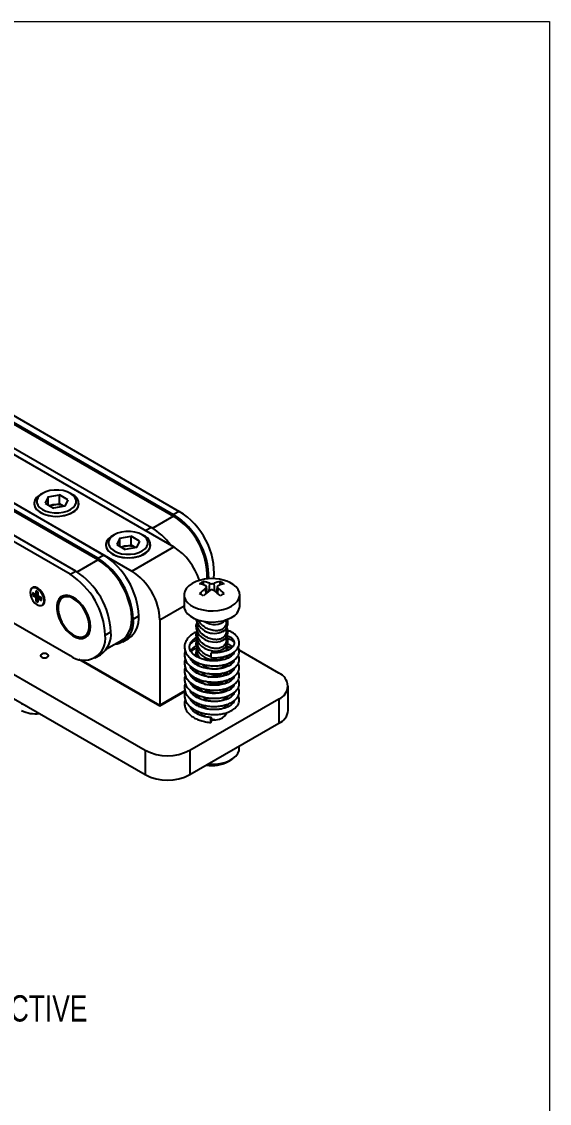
# Model space of a CAD drawing. Header units: millimetres. Extents: x 5 to 292, y 4 to 204.
# Drawn here: x 238.9 to 291.9, y 95.6 to 204.5 of the extents above; entities that cross this region are included whole.
import ezdxf

# ---------------------------------------------------------------- set-up
doc = ezdxf.new("R2010")
doc.units = ezdxf.units.MM
doc.layers.add('LAYER_1', color=179, linetype='Continuous')
doc.styles.add('SLDTEXTSTYLE0', font='TXT', dxfattribs={"width": 0.75})

msp = doc.modelspace()

# ---------------------------------------------------------------- linework, layer by layer
at = {"color": 7, "linetype": 'Continuous', "lineweight": 18}
for p, q in [((4.92, 204.48), (291.92, 204.48)), ((291.92, 204.48), (291.92, 4.48))]:
    msp.add_line(p, q, dxfattribs=at)
at = {"color": 7, "linetype": 'Continuous', "lineweight": 25}
for p, q in [((198.735, 183.629), (254.172, 151.626)), ((204.363, 183.613), (254.144, 154.875)), ((204.363, 183.449), (254.144, 154.712)), ((204.929, 183.939), (254.709, 155.202)), ((201.563, 181.996), (251.343, 153.259)), ((202.129, 182.323), (251.909, 153.585)), ((194.492, 181.18), (249.929, 149.177)), ((246.535, 150.483), (196.755, 179.22)), ((246.535, 150.32), (196.755, 179.057)), ((247.101, 150.809), (197.32, 179.547)), ((243.735, 148.866), (193.955, 177.604)), ((244.301, 149.193), (194.52, 177.93)), ((183.935, 170.046), (251.294, 131.161)), ((183.935, 167.596), (251.294, 128.711)), ((240.949, 157.014), (240.772, 156.912)), ((241.528, 156.68), (242.669, 156.856)), ((243.504, 156.374), (242.669, 156.856)), ((242.669, 155.958), (242.669, 156.856)), ((243.954, 156.912), (243.778, 157.014)), ((241.528, 156.68), (241.223, 156.021)), ((241.223, 156.021), (242.058, 155.539)), ((241.528, 155.845), (241.528, 156.68)), ((241.615, 155.795), (242.099, 155.87)), ((243.198, 155.716), (242.058, 155.539)), ((242.099, 155.87), (242.669, 155.958)), ((243.086, 155.717), (242.669, 155.958)), ((243.111, 155.702), (243.086, 155.717)), ((243.111, 155.702), (243.086, 155.717)), ((243.504, 156.374), (243.198, 155.716)), ((254.709, 155.202), (254.144, 154.875)), ((251.909, 153.585), (251.343, 153.259)), ((248.161, 152.85), (247.984, 152.748)), ((248.741, 152.516), (248.435, 151.858)), ((248.741, 152.516), (249.881, 152.692)), ((248.741, 151.681), (248.741, 152.516)), ((250.716, 152.21), (249.881, 152.692)), ((249.881, 151.794), (249.881, 152.692)), ((251.167, 152.748), (250.99, 152.85)), ((248.435, 151.858), (249.27, 151.376)), ((248.827, 151.631), (249.311, 151.706)), ((250.411, 151.552), (249.27, 151.376)), ((249.311, 151.706), (249.881, 151.794)), ((250.299, 151.553), (249.881, 151.794)), ((249.929, 149.177), (254.172, 151.626)), ((250.323, 151.539), (250.299, 151.553)), ((250.324, 151.539), (250.299, 151.553)), ((250.716, 152.21), (250.411, 151.552)), ((226.623, 150.579), (243.735, 140.701)), ((246.535, 150.483), (247.101, 150.809)), ((243.735, 148.866), (244.301, 149.193)), ((257.142, 147.806), (257.142, 148.134)), ((258.839, 147.806), (258.839, 148.134)), ((239.982, 147.527), (239.912, 147.487)), ((240.305, 146.804), (239.97, 146.998)), ((239.97, 146.998), (239.97, 146.753)), ((240.305, 147.192), (240.305, 146.804)), ((240.518, 147.07), (240.305, 147.192)), ((240.498, 147.081), (240.498, 146.797)), ((240.518, 146.682), (240.518, 147.07)), ((257.518, 147.036), (257.445, 147.622)), ((258.535, 147.623), (258.463, 147.036)), ((240.163, 146.865), (239.97, 146.753)), ((239.97, 146.753), (240.305, 146.559)), ((240.163, 146.887), (240.163, 146.865)), ((240.163, 146.865), (240.498, 146.671)), ((240.498, 146.797), (240.305, 146.804)), ((240.498, 146.671), (240.305, 146.559)), ((240.305, 146.559), (240.305, 146.171)), ((240.498, 146.283), (240.305, 146.171)), ((240.305, 146.171), (240.518, 146.049)), ((240.498, 146.671), (240.498, 146.283)), ((240.498, 146.283), (240.518, 146.272)), ((240.854, 146.488), (240.518, 146.682)), ((240.608, 146.608), (240.518, 146.437)), ((240.518, 146.049), (240.518, 146.437)), ((240.518, 146.437), (240.854, 146.243)), ((240.608, 146.608), (240.854, 146.466)), ((240.854, 146.243), (240.854, 146.488)), ((255.19, 146.809), (255.19, 145.678)), ((260.79, 145.678), (260.79, 146.809)), ((240.912, 145.755), (240.982, 145.795)), ((250.071, 144.359), (250.636, 144.686)), ((252.758, 144.278), (252.758, 135.704)), ((256.54, 143.91), (256.54, 143.733)), ((256.546, 143.642), (256.553, 143.733)), ((259.44, 144.082), (259.44, 144.296)), ((247.27, 142.743), (247.836, 143.069)), ((256.54, 143.012), (256.54, 142.835)), ((256.546, 142.744), (256.553, 142.835)), ((259.44, 143.184), (259.44, 143.443)), ((247.401, 141.357), (248.935, 142.243)), ((249.035, 142.07), (249.601, 142.396)), ((256.54, 142.114), (256.54, 141.937)), ((256.546, 141.846), (256.553, 141.936)), ((259.44, 142.286), (259.44, 142.544)), ((259.44, 141.388), (259.44, 141.646)), ((246.235, 140.453), (246.8, 140.78)), ((256.246, 140.733), (256.38, 140.834)), ((256.54, 141.216), (256.54, 141.039)), ((256.546, 140.947), (256.553, 141.038)), ((259.095, 140.435), (259.306, 140.592)), ((259.421, 140.489), (259.432, 140.375)), ((259.44, 140.489), (259.44, 140.651)), ((264.729, 138.916), (260.725, 141.228)), ((244.62, 140.32), (252.758, 135.622)), ((244.859, 140.264), (252.758, 135.704)), ((255.867, 140.31), (255.91, 140.378)), ((255.867, 139.494), (255.91, 139.562)), ((255.954, 140.341), (255.884, 140.286)), ((255.954, 139.524), (255.884, 139.47)), ((256.246, 139.916), (256.414, 140.044)), ((259.44, 139.591), (259.44, 139.834)), ((255.867, 138.677), (255.91, 138.745)), ((255.954, 138.708), (255.884, 138.653)), ((256.246, 139.1), (256.414, 139.227)), ((256.246, 138.283), (256.414, 138.411)), ((256.625, 138.882), (256.546, 139.151)), ((256.546, 138.253), (256.553, 138.344)), ((256.597, 138.079), (256.546, 138.253)), ((257.864, 138.522), (257.76, 138.512)), ((259.069, 138.624), (259.095, 138.639)), ((259.44, 138.744), (259.44, 138.952)), ((259.584, 138.779), (259.503, 139.038)), ((252.758, 135.704), (255.291, 137.166)), ((255.867, 137.861), (255.91, 137.929)), ((255.954, 137.891), (255.884, 137.837)), ((256.246, 137.467), (256.414, 137.594)), ((256.54, 137.54), (256.54, 137.446)), ((256.546, 137.355), (256.553, 137.445)), ((259.44, 137.928), (259.44, 138.053)), ((259.567, 137.957), (259.498, 138.15)), ((259.544, 137.136), (259.498, 137.252)), ((265.657, 135.173), (265.657, 137.622)), ((252.758, 135.622), (255.309, 137.095)), ((255.777, 131.161), (264.729, 136.328)), ((255.867, 137.044), (255.91, 137.112)), ((255.867, 136.228), (255.91, 136.296)), ((255.954, 137.075), (255.884, 137.02)), ((256.246, 136.65), (256.414, 136.777)), ((256.445, 136.76), (256.386, 136.541)), ((256.54, 136.724), (256.54, 136.548)), ((264.729, 136.328), (264.729, 133.879)), ((252.758, 135.704), (252.758, 135.622)), ((256.54, 135.826), (256.54, 135.65)), ((256.54, 134.864), (256.533, 134.847)), ((259.414, 134.928), (259.324, 134.692)), ((255.777, 128.711), (264.729, 133.879)), ((251.294, 131.161), (251.294, 128.711)), ((255.777, 131.161), (255.777, 128.711)), ((260.74, 131.336), (260.74, 131.576)), ((259.617, 130.029), (259.935, 130.213))]:
    msp.add_line(p, q, dxfattribs=at)
at = {"color": 8, "linetype": 'Continuous', "lineweight": 25}
for p, q in [((254.144, 154.712), (252.048, 153.502)), ((244.438, 149.109), (246.535, 150.32)), ((257.402, 146.941), (257.358, 147.471)), ((257.709, 147.184), (257.774, 147.961)), ((258.271, 147.184), (258.207, 147.961)), ((258.578, 146.941), (258.622, 147.471)), ((252.758, 144.278), (255.19, 145.682))]:
    msp.add_line(p, q, dxfattribs=at)
at = {"color": 7, "linetype": 'Continuous', "lineweight": 25, "flags": 128}
for points in [[(240.772, 156.912), (240.615, 156.811), (240.358, 156.583), (240.19, 156.33), (240.116, 156.062), (240.141, 155.79), (240.263, 155.528), (240.476, 155.286), (240.772, 155.075), (241.138, 154.904), (241.557, 154.781), (242.011, 154.711), (242.481, 154.696), (242.946, 154.739), (243.385, 154.836), (243.779, 154.984), (244.112, 155.176), (244.368, 155.404), (244.537, 155.657), (244.61, 155.926), (244.585, 156.197), (244.464, 156.459), (244.25, 156.701), (243.954, 156.912), (243.954, 156.912)], [(240.772, 156.912), (240.476, 156.701), (240.263, 156.459), (240.141, 156.197), (240.116, 155.926), (240.19, 155.657), (240.358, 155.404), (240.615, 155.176), (240.947, 154.984), (241.342, 154.836), (241.781, 154.739), (242.245, 154.696), (242.715, 154.711), (243.17, 154.781), (243.589, 154.904), (243.954, 155.075)], [(243.777, 157.014), (243.427, 157.175), (243.024, 157.288), (242.587, 157.345), (242.139, 157.345), (241.703, 157.288), (241.299, 157.175), (240.949, 157.014), (240.67, 156.812), (240.475, 156.579), (240.376, 156.327), (240.376, 156.068), (240.475, 155.816), (240.67, 155.583), (240.949, 155.381), (241.299, 155.22), (241.703, 155.108), (242.139, 155.05), (242.587, 155.05), (243.024, 155.108), (243.427, 155.22), (243.777, 155.381), (244.057, 155.583), (244.251, 155.816), (244.351, 156.068), (244.351, 156.327), (244.251, 156.579), (244.057, 156.812), (243.777, 157.014)], [(247.984, 152.748), (247.827, 152.647), (247.571, 152.42), (247.402, 152.166), (247.329, 151.898), (247.353, 151.627), (247.475, 151.364), (247.689, 151.122), (247.985, 150.911), (248.35, 150.741), (248.769, 150.617), (249.224, 150.547), (249.693, 150.533), (250.158, 150.575), (250.597, 150.673), (250.992, 150.82), (251.324, 151.012), (251.58, 151.24), (251.749, 151.494), (251.823, 151.762), (251.798, 152.033), (251.676, 152.295), (251.463, 152.537), (251.167, 152.748), (251.167, 152.748)], [(247.984, 152.748), (247.689, 152.537), (247.475, 152.295), (247.353, 152.033), (247.329, 151.762), (247.402, 151.494), (247.571, 151.24), (247.827, 151.012), (248.16, 150.82), (248.554, 150.673), (248.993, 150.575), (249.458, 150.533), (249.928, 150.547), (250.382, 150.617), (250.801, 150.741), (251.167, 150.911)], [(250.99, 152.85), (250.64, 153.012), (250.236, 153.124), (249.8, 153.181), (249.352, 153.181), (248.915, 153.124), (248.512, 153.012), (248.161, 152.85), (247.882, 152.648), (247.688, 152.415), (247.588, 152.163), (247.588, 151.905), (247.688, 151.653), (247.882, 151.42), (248.161, 151.218), (248.512, 151.056), (248.915, 150.944), (249.352, 150.887), (249.8, 150.887), (250.236, 150.944), (250.64, 151.056), (250.99, 151.218), (251.269, 151.42), (251.463, 151.653), (251.563, 151.905), (251.563, 152.163), (251.463, 152.415), (251.269, 152.648), (250.99, 152.85)], [(248.935, 142.243), (249.1, 142.353), (249.39, 142.633), (249.622, 142.99), (249.792, 143.416), (249.895, 143.903), (249.929, 144.441), (249.895, 145.018), (249.792, 145.624), (249.622, 146.246), (249.39, 146.871), (249.1, 147.486), (248.758, 148.079), (248.37, 148.638), (247.945, 149.151), (247.491, 149.609), (247.018, 150.001), (246.535, 150.32)], [(256.5, 148.177), (256.408, 148.143), (256.01, 147.952), (255.68, 147.722), (255.429, 147.462), (255.265, 147.179), (255.193, 146.884), (255.217, 146.586), (255.335, 146.295), (255.544, 146.022), (255.836, 145.776), (256.201, 145.565), (256.628, 145.397), (257.1, 145.276), (257.603, 145.208), (258.12, 145.194), (258.631, 145.236), (259.121, 145.33), (259.573, 145.475), (259.97, 145.666), (259.97, 145.666)], [(259.97, 145.666), (260.3, 145.895), (260.552, 146.156), (260.716, 146.439), (260.787, 146.734), (260.763, 147.032), (260.645, 147.323), (260.436, 147.596), (260.144, 147.842), (259.779, 148.053), (259.481, 148.177)], [(240.412, 145.804), (240.63, 145.718), (240.827, 145.72), (240.984, 145.81), (241.084, 145.98), (241.119, 146.212), (241.084, 146.485), (240.984, 146.77), (240.827, 147.041), (240.63, 147.271), (240.412, 147.437), (240.193, 147.523), (239.996, 147.521), (239.839, 147.431), (239.739, 147.261), (239.704, 147.029), (239.739, 146.756), (239.839, 146.471), (239.996, 146.2), (240.193, 145.97), (240.412, 145.804)], [(240.982, 145.795), (241.054, 145.851), (241.155, 146.021), (241.189, 146.253), (241.155, 146.525), (241.054, 146.811), (240.898, 147.082), (240.701, 147.312), (240.482, 147.478), (240.264, 147.564), (240.067, 147.562), (239.982, 147.527)], [(245.775, 143.606), (245.74, 144.018), (245.638, 144.453), (245.473, 144.893), (245.25, 145.32), (244.981, 145.717), (244.674, 146.068), (244.344, 146.357), (244.003, 146.574), (243.666, 146.709), (243.346, 146.757), (243.056, 146.715), (242.809, 146.587), (242.614, 146.376), (242.479, 146.091), (242.411, 145.745), (242.411, 145.351), (242.479, 144.925), (242.614, 144.486), (242.809, 144.05), (243.056, 143.635), (243.346, 143.26), (243.666, 142.938), (244.003, 142.684), (244.344, 142.507), (244.674, 142.415), (244.981, 142.412), (245.25, 142.497), (245.473, 142.668), (245.638, 142.917), (245.74, 143.234), (245.775, 143.606)], [(244.089, 142.758), (244.417, 142.608), (244.73, 142.545), (245.016, 142.57), (245.261, 142.684), (245.455, 142.88), (245.589, 143.15), (245.658, 143.483), (245.658, 143.864), (245.589, 144.276), (245.455, 144.702), (245.261, 145.122), (245.016, 145.518), (244.73, 145.873), (244.417, 146.172), (244.089, 146.401), (243.76, 146.551), (243.447, 146.614), (243.161, 146.589), (242.916, 146.475), (242.722, 146.279), (242.588, 146.009), (242.519, 145.676), (242.519, 145.295), (242.588, 144.883), (242.722, 144.457), (242.916, 144.037), (243.161, 143.641), (243.447, 143.286), (243.76, 142.987), (244.089, 142.758)], [(255.19, 145.678), (255.217, 145.455), (255.335, 145.165), (255.544, 144.892), (255.836, 144.646), (256.201, 144.435), (256.628, 144.266), (257.1, 144.146), (257.603, 144.078), (258.12, 144.064), (258.631, 144.105), (259.121, 144.2), (259.573, 144.345), (259.97, 144.535)], [(256.482, 144.026), (256.466, 143.994), (256.384, 143.708), (256.396, 143.401), (256.5, 143.09), (256.69, 142.793), (256.957, 142.527), (257.283, 142.308), (257.65, 142.149), (258.038, 142.059), (258.422, 142.042), (258.781, 142.101), (259.095, 142.232)], [(256.482, 143.127), (256.466, 143.095), (256.384, 142.81), (256.396, 142.503), (256.5, 142.191), (256.69, 141.894), (256.957, 141.629), (257.283, 141.41), (257.65, 141.251), (258.038, 141.16), (258.422, 141.144), (258.781, 141.203), (259.095, 141.333)], [(256.482, 142.229), (256.466, 142.197), (256.384, 141.912), (256.396, 141.604), (256.5, 141.293), (256.69, 140.996), (256.957, 140.731), (257.283, 140.512), (257.65, 140.353), (258.038, 140.262), (258.422, 140.246), (258.781, 140.305), (259.095, 140.435)], [(259.603, 141.242), (259.585, 141.469), (259.498, 141.743)], [(241.437, 140.843), (241.31, 140.892), (241.161, 140.909), (241.012, 140.892), (240.885, 140.843), (240.801, 140.77), (240.771, 140.684), (240.801, 140.598), (240.885, 140.525), (241.012, 140.476), (241.161, 140.459), (241.31, 140.476), (241.437, 140.525), (241.521, 140.598), (241.551, 140.684), (241.521, 140.77), (241.437, 140.843)], [(259.602, 140.423), (259.585, 140.571), (259.558, 140.684)], [(256.379, 140.056), (256.396, 139.808), (256.396, 139.806)], [(259.095, 139.537), (259.344, 139.731), (259.413, 139.812)], [(259.596, 139.6), (259.585, 139.673), (259.533, 139.862)], [(256.4, 138.41), (256.384, 138.319), (256.378, 138.183)], [(256.386, 139.234), (256.384, 139.217), (256.385, 138.981)], [(259.095, 138.639), (259.344, 138.833), (259.488, 139.028)], [(256.419, 137.586), (256.384, 137.421), (256.379, 137.362)], [(259.371, 137.066), (259.514, 137.284), (259.563, 137.409)], [(256.542, 136.722), (256.69, 136.505), (256.887, 136.299)], [(259.47, 136.302), (259.514, 136.386), (259.586, 136.605)], [(239.293, 135.639), (239.166, 135.684), (238.863, 135.828)], [(256.477, 135.932), (256.466, 135.91), (256.4, 135.718)], [(256.454, 135.112), (256.5, 135.006), (256.643, 134.77)], [(257.91, 134.343), (257.909, 134.253), (257.907, 134.156), (257.905, 134.065), (257.901, 133.994), (257.898, 133.955), (257.895, 133.952), (257.893, 133.987), (257.893, 134.054), (257.893, 134.143), (257.895, 134.241), (257.898, 134.332), (257.901, 134.402), (257.905, 134.442), (257.907, 134.445), (257.909, 134.41), (257.91, 134.343)], [(257.908, 134.186), (257.99, 134.185), (258.378, 134.214), (258.74, 134.301), (259.051, 134.438), (259.289, 134.618), (259.439, 134.827), (259.477, 134.936)], [(257.601, 129.764), (257.794, 129.752), (258.317, 129.759), (258.828, 129.823), (259.308, 129.942), (259.741, 130.111), (260.111, 130.325), (260.404, 130.575), (260.61, 130.852), (260.721, 131.147), (260.74, 131.336)]]:
    msp.add_lwpolyline(points, dxfattribs=at)
at = {"color": 7, "linetype": 'Continuous', "lineweight": 25}
for centre, radius, start, end in [((243.599, 155.994), 0.985, 291.11526, 68.86874), ((242.292, 154.514), 1.37, 98.13266, 115.75374), ((242.365, 154.323), 1.57, 62.64296, 99.77104), ((250.109, 148.483), 7.559, 359.57749, 57.7404), ((250.3, 148.6), 7.22, 358.52005, 57.83128), ((250.867, 148.939), 7.347, 356.05968, 58.46948), ((248.325, 147.755), 6.843, 36.48895, 58.421), ((250.812, 151.83), 0.985, 291.11525, 68.86874), ((249.505, 150.35), 1.37, 98.13256, 115.75381), ((249.577, 150.159), 1.57, 62.64295, 99.77105), ((250.776, 146.38), 6.249, 17.4658, 57.08206), ((242.338, 143.977), 7.742, 2.82818, 57.17182), ((242.904, 144.304), 7.742, 2.82818, 57.17182), ((240.103, 142.687), 7.742, 2.82818, 57.17182), ((246.661, 144.023), 6.102, 2.38687, 57.61312), ((239.538, 142.361), 7.742, 2.82818, 57.17182), ((257.99, 144.072), 4.368, 70.04561, 109.95439), ((258.769, 144.87), 3.648, 116.50133, 123.49329), ((256.754, 145.48), 2.683, 67.65726, 81.68831), ((259.227, 145.48), 2.683, 98.3113, 112.34315), ((257.212, 144.871), 3.647, 56.50579, 63.49959), ((256.178, 145.042), 2.928, 66.2281, 78.60551), ((260.392, 143.479), 5.015, 127.23187, 136.4726), ((261.52, 142.048), 6.395, 125.85648, 133.20299), ((254.461, 142.048), 6.395, 46.79665, 54.1436), ((259.802, 145.042), 2.928, 101.39466, 113.77197), ((255.588, 143.478), 5.015, 43.52762, 52.76783), ((243.609, 145.809), 1.082, 126.04475, 174.93334), ((254.722, 142.964), 4.459, 57.14341, 62.86196), ((261.259, 142.963), 4.46, 117.13865, 122.85597), ((259.437, 145.783), 1.357, 293.11565, 355.56417), ((247.937, 143.984), 2.166, 277.89769, 9.95985), ((248.157, 144.428), 2.492, 305.38479, 5.9274), ((258.228, 144.82), 1.899, 194.21595, 297.15123), ((258.227, 145.507), 1.693, 235.07816, 313.58522), ((258.623, 143.988), 0.98, 298.79976, 20.54883), ((245.105, 142.41), 2.191, 231.28174, 8.72899), ((245.357, 142.812), 2.492, 305.38479, 5.9274), ((258.613, 143.096), 0.99, 299.10858, 26.57455), ((258.613, 142.198), 0.99, 299.10858, 26.57455), ((244.917, 143.556), 1.087, 248.29184, 293.62294), ((257.355, 140.89), 0.978, 153.17536, 197.39832), ((258.374, 140.55), 0.483, 175.70394, 188.28767), ((261.272, 140.666), 3.381, 174.65544, 181.34349), ((258.251, 141.319), 1.971, 228.96724, 295.32941), ((258.261, 139.621), 2.052, 221.41156, 243.71967), ((258.321, 140.606), 2.157, 226.43821, 254.13035), ((264.224, 137.622), 1.389, 291.31256, 68.6875), ((258.138, 138.581), 1.866, 215.77297, 236.43724), ((258.644, 138.598), 0.964, 308.33345, 336.70555), ((240.258, 137.833), 3.003, 242.32004, 277.47882), ((257.896, 136.589), 1.555, 205.55382, 222.51304), ((258.656, 135.888), 0.947, 334.96843, 354.84397), ((264.111, 135.302), 1.552, 293.46228, 355.21762), ((253.535, 135.463), 4.851, 242.48052, 297.51946), ((258.014, 133.049), 3.418, 260.51143, 297.95206), ((253.535, 133.013), 4.851, 242.48052, 297.51946)]:
    msp.add_arc(centre, radius, start, end, dxfattribs=at)
for points, knots in [([(257.358, 147.471), (257.38, 147.49), (257.423, 147.529), (257.45, 147.592), (257.443, 147.651), (257.409, 147.695), (257.372, 147.714), (257.358, 147.721)], [0, 0, 0, 0, 0.2170905, 0.4342923, 0.648961, 0.8627312, 1, 1, 1, 1]), ([(257.774, 147.961), (257.801, 147.952), (257.855, 147.934), (257.958, 147.923), (258.062, 147.926), (258.148, 147.94), (258.19, 147.955), (258.207, 147.961)], [0, 0, 0, 0, 0.217093, 0.4342901, 0.648962, 0.8627372, 1, 1, 1, 1]), ([(258.207, 147.231), (258.18, 147.247), (258.125, 147.279), (258.022, 147.299), (257.918, 147.294), (257.833, 147.269), (257.79, 147.242), (257.774, 147.231)], [0, 0, 0, 0, 0.2170938, 0.434292, 0.6489641, 0.8627303, 1, 1, 1, 1]), ([(258.622, 147.721), (258.601, 147.709), (258.557, 147.685), (258.53, 147.63), (258.537, 147.568), (258.572, 147.513), (258.608, 147.483), (258.622, 147.471)], [0, 0, 0, 0, 0.21709094, 0.43428543, 0.64896116, 0.86273184, 1, 1, 1, 1]), ([(242.495, 145.84), (242.485, 145.777), (242.455, 145.598), (242.476, 145.264), (242.551, 144.856), (242.69, 144.439), (242.867, 144.048), (243.018, 143.813), (243.087, 143.705)], [0, 0, 0, 0, 0.101875, 0.2869783, 0.4726103, 0.6579471, 0.8429941, 1, 1, 1, 1]), ([(243.087, 143.705), (243.099, 143.686), (243.188, 143.537), (243.394, 143.29), (243.695, 142.983), (243.944, 142.794), (244.086, 142.709), (244.12, 142.689)], [0, 0, 0, 0, 0.0436114, 0.3324388, 0.6217972, 0.9121122, 1, 1, 1, 1]), ([(259.421, 144.081), (259.427, 144.041), (259.452, 143.861), (259.316, 143.577), (259.036, 143.312), (258.655, 143.186), (258.224, 143.182), (257.757, 143.294), (257.287, 143.518), (256.891, 143.841), (256.665, 144.121), (256.623, 144.278), (256.616, 144.302)], [0, 0, 0, 0, 0.0359922, 0.1607645, 0.2756057, 0.3812219, 0.4865655, 0.5995701, 0.7219658, 0.8496757, 0.977383, 1, 1, 1, 1]), ([(244.12, 142.689), (244.178, 142.656), (244.287, 142.595), (244.395, 142.562), (244.446, 142.547)], [0, 0, 0, 0, 0.5334093, 1, 1, 1, 1]), ([(256.472, 143.094), (256.446, 143.084), (256.285, 143.02), (256.044, 142.869), (255.695, 142.6), (255.393, 142.228), (255.241, 141.808), (255.232, 141.411), (255.324, 141.042), (255.584, 140.617), (255.988, 140.27), (256.442, 140.018), (256.87, 139.849), (257.363, 139.719), (257.716, 139.683), (257.896, 139.664)], [0, 0, 0, 0, 0.0131519, 0.0812171, 0.1427196, 0.2460761, 0.3523066, 0.4119304, 0.4903307, 0.5898348, 0.7067297, 0.7726266, 0.844308, 0.9206433, 1, 1, 1, 1]), ([(259.421, 143.183), (259.427, 143.143), (259.452, 142.963), (259.316, 142.679), (259.036, 142.414), (258.655, 142.288), (258.224, 142.284), (257.757, 142.395), (257.288, 142.62), (256.886, 142.942), (256.622, 143.301), (256.569, 143.538), (256.546, 143.642)], [0, 0, 0, 0, 0.0334394, 0.1493618, 0.2560575, 0.3541826, 0.4520543, 0.5570437, 0.6707582, 0.7894099, 0.9080592, 1, 1, 1, 1]), ([(259.421, 142.285), (259.427, 142.245), (259.452, 142.065), (259.316, 141.781), (259.036, 141.516), (258.655, 141.39), (258.224, 141.386), (257.757, 141.497), (257.288, 141.722), (256.886, 142.044), (256.622, 142.403), (256.569, 142.64), (256.546, 142.744)], [0, 0, 0, 0, 0.0334394, 0.1493618, 0.2560575, 0.3541826, 0.4520543, 0.5570437, 0.6707582, 0.7894099, 0.9080592, 1, 1, 1, 1]), ([(257.896, 140.481), (258.093, 140.475), (258.473, 140.463), (258.997, 140.531), (259.432, 140.639), (259.86, 140.805), (260.211, 141.017), (260.457, 141.25), (260.606, 141.459), (260.705, 141.677), (260.752, 141.938), (260.708, 142.315), (260.445, 142.728), (260.025, 143.065), (259.676, 143.176), (259.567, 143.21)], [0, 0, 0, 0, 0.08624445, 0.16597383, 0.23725741, 0.29910306, 0.39790536, 0.46457561, 0.5112464, 0.56465913, 0.62474434, 0.69038023, 0.82031094, 0.94433172, 1, 1, 1, 1]), ([(259.506, 142.72), (259.668, 142.639), (259.966, 142.488), (260.18, 142.226), (260.257, 141.994), (260.219, 141.764), (260.012, 141.484), (259.608, 141.214), (259.036, 141.034), (258.433, 140.961), (258.085, 140.974), (257.906, 140.981)], [0, 0, 0, 0, 0.1249502, 0.2299739, 0.3246088, 0.4418461, 0.5398381, 0.6644459, 0.816715, 0.9054759, 1, 1, 1, 1]), ([(260.206, 141.038), (260.203, 141.001), (260.191, 140.892), (260.006, 140.667), (259.611, 140.398), (259.035, 140.216), (258.433, 140.148), (257.913, 140.152), (257.407, 140.222), (256.857, 140.372), (256.364, 140.61), (256.024, 140.896), (255.822, 141.174), (255.718, 141.471), (255.753, 141.813), (255.972, 142.196), (256.281, 142.404), (256.421, 142.498)], [0, 0, 0, 0, 0.0310777, 0.0941285, 0.1743046, 0.2722787, 0.3293899, 0.3902093, 0.4486311, 0.5021948, 0.5904944, 0.6556496, 0.699784, 0.7642356, 0.8448438, 0.9294367, 1, 1, 1, 1]), ([(256.487, 142.283), (256.456, 142.271), (256.29, 142.205), (256.06, 142.066), (255.89, 141.926), (255.818, 141.867)], [0, 0, 0, 0, 0.1173879, 0.6260771, 1, 1, 1, 1]), ([(255.867, 141.127), (255.912, 141.216), (256.01, 141.412), (256.263, 141.577), (256.4, 141.666)], [0, 0, 0, 0, 0.4578342, 1, 1, 1, 1]), ([(257.865, 140.591), (257.835, 140.597), (257.638, 140.64), (257.289, 140.83), (256.886, 141.144), (256.622, 141.505), (256.569, 141.742), (256.546, 141.846)], [0, 0, 0, 0, 0.0450064, 0.2901697, 0.5459773, 0.8017798, 1, 1, 1, 1]), ([(257.896, 139.664), (258.093, 139.658), (258.473, 139.647), (258.997, 139.714), (259.432, 139.823), (259.86, 139.988), (260.211, 140.2), (260.457, 140.434), (260.606, 140.643), (260.706, 140.861), (260.746, 141.119), (260.742, 141.361), (260.657, 141.486), (260.628, 141.528)], [0, 0, 0, 0, 0.1192073, 0.2294093, 0.3279376, 0.4134207, 0.5499854, 0.6421372, 0.7066456, 0.7804728, 0.8635227, 0.9542447, 1, 1, 1, 1]), ([(259.526, 141.892), (259.689, 141.815), (259.91, 141.709), (260.01, 141.582), (260.037, 141.548)], [0, 0, 0, 0, 0.7345094, 1, 1, 1, 1]), ([(259.91, 141.446), (259.901, 141.452), (259.805, 141.524), (259.659, 141.559), (259.526, 141.591)], [0, 0, 0, 0, 0.0959048, 1, 1, 1, 1]), ([(260.229, 142.032), (260.124, 142.124), (259.945, 142.282), (259.664, 142.365), (259.547, 142.4)], [0, 0, 0, 0, 0.5812081, 1, 1, 1, 1]), ([(255.323, 141.118), (255.295, 141.051), (255.228, 140.893), (255.237, 140.593), (255.322, 140.226), (255.584, 139.801), (255.988, 139.454), (256.442, 139.202), (256.87, 139.033), (257.363, 138.902), (257.716, 138.866), (257.896, 138.848)], [0, 0, 0, 0, 0.0638416, 0.15002, 0.2633379, 0.4071583, 0.5761151, 0.6713606, 0.7749669, 0.8853, 1, 1, 1, 1]), ([(260.206, 140.221), (260.203, 140.185), (260.191, 140.076), (260.006, 139.85), (259.611, 139.582), (259.035, 139.4), (258.433, 139.331), (257.913, 139.336), (257.407, 139.405), (256.857, 139.555), (256.362, 139.793), (256.028, 140.08), (255.852, 140.305), (255.818, 140.422), (255.804, 140.471)], [0, 0, 0, 0, 0.0425179, 0.1287785, 0.2384685, 0.3725083, 0.4506429, 0.5338508, 0.6137785, 0.6870597, 0.8078636, 0.8970033, 0.9573842, 1, 1, 1, 1]), ([(256.465, 141.458), (256.441, 141.448), (256.283, 141.385), (256.085, 141.266), (255.935, 141.144), (255.884, 141.103)], [0, 0, 0, 0, 0.10360845, 0.69530941, 1, 1, 1, 1]), ([(256.775, 140.443), (256.724, 140.507), (256.596, 140.669), (256.564, 140.843), (256.546, 140.947)], [0, 0, 0, 0, 0.3986456, 1, 1, 1, 1]), ([(257.896, 138.848), (258.093, 138.842), (258.473, 138.83), (258.997, 138.898), (259.432, 139.006), (259.86, 139.172), (260.211, 139.384), (260.457, 139.617), (260.606, 139.826), (260.706, 140.044), (260.746, 140.303), (260.742, 140.544), (260.657, 140.67), (260.628, 140.712)], [0, 0, 0, 0, 0.1192072, 0.2294093, 0.3279376, 0.4134207, 0.5499854, 0.6421372, 0.7066456, 0.7804728, 0.8635226, 0.9542447, 1, 1, 1, 1]), ([(259.421, 141.387), (259.43, 141.346), (259.446, 141.272), (259.414, 141.209), (259.401, 141.181)], [0, 0, 0, 0, 0.5609895, 1, 1, 1, 1]), ([(259.91, 140.629), (259.901, 140.636), (259.835, 140.685), (259.735, 140.71), (259.649, 140.731)], [0, 0, 0, 0, 0.13949219, 1, 1, 1, 1]), ([(259.906, 140.856), (259.921, 140.848), (259.989, 140.811), (260.016, 140.767), (260.037, 140.732)], [0, 0, 0, 0, 0.2195286, 1, 1, 1, 1]), ([(255.323, 140.302), (255.295, 140.235), (255.228, 140.076), (255.237, 139.777), (255.322, 139.41), (255.584, 138.984), (255.988, 138.637), (256.442, 138.385), (256.87, 138.216), (257.363, 138.086), (257.716, 138.05), (257.896, 138.031)], [0, 0, 0, 0, 0.0638416, 0.15002, 0.2633379, 0.4071584, 0.5761151, 0.6713606, 0.774967, 0.8853, 1, 1, 1, 1]), ([(255.323, 139.485), (255.295, 139.418), (255.228, 139.26), (255.237, 138.96), (255.322, 138.593), (255.584, 138.168), (255.988, 137.821), (256.442, 137.569), (256.87, 137.4), (257.363, 137.269), (257.716, 137.233), (257.896, 137.215)], [0, 0, 0, 0, 0.0638414, 0.1500201, 0.2633379, 0.4071583, 0.5761151, 0.6713606, 0.7749669, 0.8853, 1, 1, 1, 1]), ([(260.206, 139.404), (260.203, 139.368), (260.191, 139.259), (260.006, 139.034), (259.611, 138.765), (259.035, 138.583), (258.433, 138.515), (257.913, 138.519), (257.407, 138.589), (256.857, 138.739), (256.362, 138.977), (256.028, 139.263), (255.852, 139.488), (255.818, 139.606), (255.804, 139.654)], [0, 0, 0, 0, 0.04251799, 0.12877852, 0.23846861, 0.37250831, 0.45064297, 0.53385083, 0.61377851, 0.68705975, 0.8078636, 0.89700331, 0.95738426, 1, 1, 1, 1]), ([(256.688, 139.668), (256.67, 139.692), (256.579, 139.814), (256.561, 139.944), (256.546, 140.049)], [0, 0, 0, 0, 0.1950878, 1, 1, 1, 1]), ([(257.896, 138.031), (258.093, 138.025), (258.473, 138.014), (258.997, 138.081), (259.432, 138.189), (259.86, 138.355), (260.211, 138.567), (260.457, 138.8), (260.606, 139.009), (260.706, 139.228), (260.746, 139.486), (260.742, 139.728), (260.657, 139.853), (260.628, 139.895)], [0, 0, 0, 0, 0.1192073, 0.2294093, 0.3279376, 0.4134207, 0.5499854, 0.6421372, 0.7066456, 0.7804728, 0.8635227, 0.9542447, 1, 1, 1, 1]), ([(259.91, 139.812), (259.901, 139.819), (259.835, 139.869), (259.735, 139.894), (259.649, 139.915)], [0, 0, 0, 0, 0.13949231, 1, 1, 1, 1]), ([(259.906, 140.04), (259.921, 140.032), (259.989, 139.995), (260.016, 139.95), (260.037, 139.915)], [0, 0, 0, 0, 0.2195286, 1, 1, 1, 1]), ([(255.323, 138.669), (255.295, 138.601), (255.228, 138.443), (255.237, 138.144), (255.322, 137.777), (255.584, 137.351), (255.988, 137.004), (256.442, 136.752), (256.87, 136.583), (257.363, 136.453), (257.716, 136.416), (257.896, 136.398)], [0, 0, 0, 0, 0.0638416, 0.15002, 0.2633379, 0.4071584, 0.5761151, 0.6713606, 0.774967, 0.8853, 1, 1, 1, 1]), ([(260.206, 138.588), (260.203, 138.552), (260.191, 138.443), (260.006, 138.217), (259.611, 137.949), (259.035, 137.767), (258.433, 137.698), (257.913, 137.703), (257.407, 137.772), (256.857, 137.922), (256.362, 138.16), (256.027, 138.446), (255.85, 138.675), (255.815, 138.795), (255.801, 138.846)], [0, 0, 0, 0, 0.0424164, 0.1284712, 0.2378995, 0.3716193, 0.4495675, 0.5325768, 0.6123137, 0.6854201, 0.8059356, 0.8948626, 0.9550995, 1, 1, 1, 1]), ([(259.118, 138.937), (259.083, 138.902), (258.966, 138.783), (258.65, 138.698), (258.227, 138.694), (257.869, 138.763), (257.682, 138.858), (257.636, 138.881)], [0, 0, 0, 0, 0.1108479, 0.3716121, 0.631703, 0.9107089, 1, 1, 1, 1]), ([(257.896, 137.215), (258.093, 137.209), (258.473, 137.197), (258.997, 137.265), (259.432, 137.373), (259.86, 137.539), (260.211, 137.751), (260.457, 137.984), (260.606, 138.193), (260.706, 138.411), (260.746, 138.67), (260.742, 138.911), (260.657, 139.037), (260.628, 139.079)], [0, 0, 0, 0, 0.1192072, 0.2294093, 0.3279376, 0.4134207, 0.5499854, 0.6421372, 0.7066456, 0.7804728, 0.8635226, 0.9542447, 1, 1, 1, 1]), ([(257.896, 136.398), (258.093, 136.392), (258.473, 136.38), (258.997, 136.448), (259.432, 136.556), (259.86, 136.722), (260.211, 136.934), (260.457, 137.167), (260.606, 137.376), (260.706, 137.594), (260.746, 137.853), (260.742, 138.095), (260.657, 138.22), (260.628, 138.262)], [0, 0, 0, 0, 0.1192073, 0.2294093, 0.3279376, 0.4134207, 0.5499854, 0.6421372, 0.7066456, 0.7804728, 0.8635227, 0.9542447, 1, 1, 1, 1]), ([(259.91, 138.996), (259.901, 139.003), (259.835, 139.052), (259.735, 139.077), (259.649, 139.098)], [0, 0, 0, 0, 0.13949219, 1, 1, 1, 1]), ([(259.91, 138.179), (259.901, 138.186), (259.835, 138.236), (259.735, 138.26), (259.649, 138.282)], [0, 0, 0, 0, 0.1394921, 1, 1, 1, 1]), ([(259.906, 139.223), (259.921, 139.215), (259.989, 139.178), (260.016, 139.134), (260.037, 139.099)], [0, 0, 0, 0, 0.2195286, 1, 1, 1, 1]), ([(259.906, 138.407), (259.921, 138.399), (259.989, 138.362), (260.016, 138.317), (260.037, 138.282)], [0, 0, 0, 0, 0.2195286, 1, 1, 1, 1]), ([(255.323, 137.852), (255.295, 137.785), (255.228, 137.626), (255.237, 137.327), (255.322, 136.96), (255.584, 136.535), (255.988, 136.187), (256.442, 135.936), (256.87, 135.767), (257.363, 135.636), (257.716, 135.6), (257.896, 135.581)], [0, 0, 0, 0, 0.0638415, 0.1500201, 0.263338, 0.4071583, 0.5761152, 0.6713606, 0.774967, 0.8853, 1, 1, 1, 1]), ([(260.206, 137.771), (260.203, 137.735), (260.191, 137.626), (260.006, 137.401), (259.611, 137.132), (259.035, 136.95), (258.433, 136.882), (257.913, 136.886), (257.407, 136.956), (256.857, 137.106), (256.362, 137.343), (256.028, 137.63), (255.852, 137.855), (255.818, 137.972), (255.804, 138.021)], [0, 0, 0, 0, 0.04251799, 0.12877852, 0.23846861, 0.37250831, 0.45064297, 0.53385083, 0.61377851, 0.68705975, 0.8078636, 0.89700331, 0.95738426, 1, 1, 1, 1]), ([(260.206, 136.955), (260.203, 136.919), (260.191, 136.81), (260.006, 136.584), (259.611, 136.316), (259.035, 136.134), (258.433, 136.065), (257.913, 136.07), (257.407, 136.139), (256.857, 136.289), (256.362, 136.527), (256.028, 136.813), (255.852, 137.039), (255.818, 137.156), (255.804, 137.204)], [0, 0, 0, 0, 0.04251787, 0.12877849, 0.23846859, 0.37250829, 0.4506429, 0.53385081, 0.61377847, 0.68705972, 0.80786356, 0.89700328, 0.95738423, 1, 1, 1, 1]), ([(259.312, 137.352), (259.305, 137.334), (259.258, 137.197), (259.026, 137.029), (258.658, 136.898), (258.222, 136.894), (257.761, 137.01), (257.399, 137.162), (257.239, 137.296), (257.206, 137.324)], [0, 0, 0, 0, 0.0301742, 0.2177619, 0.390281, 0.5623547, 0.7469424, 0.9468702, 1, 1, 1, 1]), ([(259.243, 138.152), (259.171, 138.074), (259.02, 137.91), (258.653, 137.798), (258.226, 137.794), (257.787, 137.891), (257.524, 138.03), (257.402, 138.095)], [0, 0, 0, 0, 0.1847462, 0.3889533, 0.5926331, 0.8111255, 1, 1, 1, 1]), ([(257.896, 135.581), (258.093, 135.575), (258.473, 135.564), (258.997, 135.632), (259.432, 135.74), (259.86, 135.906), (260.211, 136.118), (260.457, 136.351), (260.606, 136.56), (260.706, 136.778), (260.746, 137.037), (260.742, 137.278), (260.657, 137.404), (260.628, 137.446)], [0, 0, 0, 0, 0.1192072, 0.2294093, 0.3279376, 0.4134207, 0.5499854, 0.6421372, 0.7066456, 0.7804728, 0.8635226, 0.9542447, 1, 1, 1, 1]), ([(259.91, 137.363), (259.901, 137.37), (259.835, 137.419), (259.735, 137.444), (259.649, 137.465)], [0, 0, 0, 0, 0.13949219, 1, 1, 1, 1]), ([(259.906, 137.59), (259.921, 137.582), (259.989, 137.545), (260.016, 137.5), (260.037, 137.466)], [0, 0, 0, 0, 0.2195286, 1, 1, 1, 1]), ([(255.323, 137.036), (255.295, 136.968), (255.228, 136.81), (255.237, 136.511), (255.322, 136.144), (255.584, 135.718), (255.988, 135.371), (256.442, 135.119), (256.87, 134.95), (257.363, 134.82), (257.716, 134.783), (257.896, 134.765)], [0, 0, 0, 0, 0.0638416, 0.15002, 0.2633379, 0.4071584, 0.5761151, 0.6713606, 0.774967, 0.8853, 1, 1, 1, 1]), ([(255.323, 136.219), (255.295, 136.152), (255.228, 135.993), (255.237, 135.694), (255.322, 135.327), (255.584, 134.902), (255.988, 134.554), (256.442, 134.303), (256.87, 134.134), (257.363, 134.003), (257.716, 133.967), (257.896, 133.948)], [0, 0, 0, 0, 0.0638416, 0.1500202, 0.2633381, 0.4071584, 0.5761152, 0.6713606, 0.774967, 0.8853, 1, 1, 1, 1]), ([(257.906, 135.265), (257.735, 135.284), (257.406, 135.32), (256.857, 135.474), (256.362, 135.71), (256.028, 135.997), (255.852, 136.222), (255.818, 136.339), (255.804, 136.388)], [0, 0, 0, 0, 0.1714637, 0.3286693, 0.587822, 0.7790478, 0.9085792, 1, 1, 1, 1]), ([(257.945, 136.081), (257.888, 136.093), (257.665, 136.14), (257.341, 136.3), (257.136, 136.476), (257.055, 136.546)], [0, 0, 0, 0, 0.1722116, 0.6719252, 1, 1, 1, 1]), ([(257.896, 134.765), (258.093, 134.759), (258.473, 134.747), (258.997, 134.815), (259.432, 134.923), (259.86, 135.089), (260.211, 135.301), (260.457, 135.534), (260.606, 135.743), (260.706, 135.961), (260.746, 136.22), (260.742, 136.462), (260.657, 136.587), (260.628, 136.629)], [0, 0, 0, 0, 0.11920722, 0.22940929, 0.32793761, 0.41342074, 0.54998544, 0.64213717, 0.70664559, 0.78047279, 0.86352266, 0.9542447, 1, 1, 1, 1]), ([(260.206, 136.138), (260.203, 136.102), (260.191, 135.993), (260.006, 135.768), (259.611, 135.499), (259.035, 135.318), (258.433, 135.246), (258.085, 135.258), (257.906, 135.265)], [0, 0, 0, 0, 0.0796439, 0.2412258, 0.4466952, 0.6977761, 0.8441364, 1, 1, 1, 1]), ([(259.346, 136.544), (259.331, 136.494), (259.284, 136.335), (259.137, 136.236), (259.036, 136.168)], [0, 0, 0, 0, 0.31892472, 1, 1, 1, 1]), ([(259.906, 136.774), (259.921, 136.766), (259.989, 136.728), (260.016, 136.684), (260.037, 136.649)], [0, 0, 0, 0, 0.219529, 1, 1, 1, 1]), ([(257.906, 134.448), (257.735, 134.467), (257.406, 134.503), (256.857, 134.657), (256.362, 134.894), (256.028, 135.18), (255.852, 135.406), (255.818, 135.523), (255.804, 135.571)], [0, 0, 0, 0, 0.1714637, 0.32866926, 0.58782201, 0.77904774, 0.90857912, 1, 1, 1, 1]), ([(257.328, 134.538), (257.322, 134.541), (257.153, 134.621), (256.964, 134.776), (256.855, 134.94), (256.831, 134.976)], [0, 0, 0, 0, 0.0306855, 0.7872165, 1, 1, 1, 1]), ([(257.596, 135.308), (257.499, 135.351), (257.24, 135.467), (256.996, 135.641), (256.906, 135.768), (256.906, 135.768)], [0, 0, 0, 0, 0.3712852, 0.9983618, 1, 1, 1, 1]), ([(259.38, 135.736), (259.361, 135.651), (259.33, 135.515), (259.217, 135.428), (259.174, 135.395)], [0, 0, 0, 0, 0.6232326, 1, 1, 1, 1]), ([(258.296, 134.219), (258.275, 134.218), (258.15, 134.213), (258.018, 134.257), (257.91, 134.293)], [0, 0, 0, 0, 0.1698383, 1, 1, 1, 1])]:
    msp.add_open_spline(points, degree=3, knots=knots, dxfattribs=at)

# ---------------------------------------------------------------- texts
at = {"layer": 'LAYER_1', "insert": (235.896, 106.512), "char_height": 2.6458, "attachment_point": 1, "style": 'SLDTEXTSTYLE0'}
msp.add_mtext('ACTIVE', dxfattribs=at)

doc.saveas('drawing.dxf')
